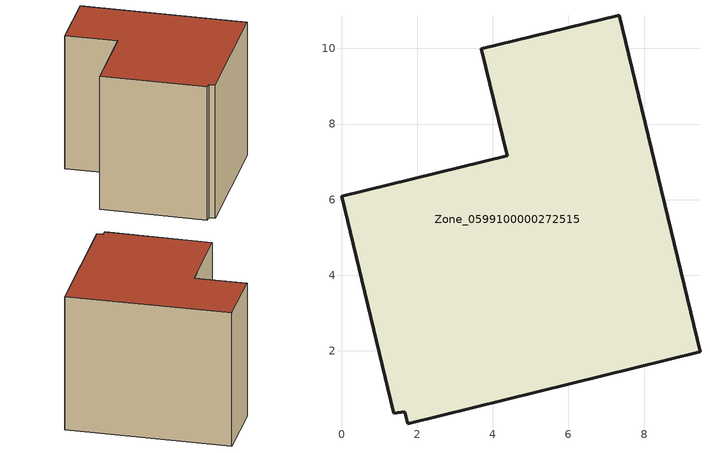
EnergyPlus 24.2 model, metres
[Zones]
Zone_0599100000272515
 floor ground (C_G): 1.75,0.07 1.67,0.4 1.38,0.35 0,6.09 4.38,7.16 3.69,9.99 7.34,10.88 9.48,1.98 z0
 wall outside (C_F): 9.48,1.98 7.34,10.88 3.69,9.99 4.38,7.16 0,6.09 1.38,0.35 1.67,0.4 1.75,0.07 9.48,1.98 z0:7.87
 roof outside (C_R): 1.67,0.4 1.75,0.07 9.48,1.98 7.34,10.88 3.69,9.99 4.38,7.16 0,6.09 1.38,0.35 z7.87
[BUILDING]
Pand.0599100000272515: North Axis=0; Terrain=City; Loads Convergence Tolerance Value=0.04; Temperature Convergence Tolerance Value=0.4; Solar Distribution=FullExterior; Maximum Number of Warmup Days=25; Minimum Number of Warmup Days=1
[Site:Location]
Rotterdam.The.Hague.AP_ZH_NLD Design_Conditions: Latitude=51.96; Longitude=4.45; Time Zone=1; Elevation=-4.5
[SITE:GROUNDTEMPERATURE:BUILDINGSURFACE]
18, 18, 18, 18, 18, 18, 18, 18, 18, 18, 18, 18
[MATERIAL] Thermal Absorptance=0.9; Solar Absorptance=0.7; Visible Absorptance=0.7
Name | Roughness | Thickness | Conductivity | Density | Specific Heat
G.TC.1965-1974 | MediumSmooth | 0.15 | 0.882353 | 540 | 1210
F.TC.1965-1974 | Rough | 0.3 | 0.697674 | 1920 | 840
R.TC.1965-1974 | MediumRough | 0.2 | 0.232558 | 1500 | 1000
[CONSTRUCTION]
C_G: G.TC.1965-1974
C_F: F.TC.1965-1974
C_R: R.TC.1965-1974
[ZONE]
Zone_0599100000272515: Type=1; Multiplier=1; Ceiling Height=Autocalculate; Volume=Autocalculate; Floor Area=autocalculate; Part of Total Floor Area=Yes
[ZONEINFILTRATION:DESIGNFLOWRATE]
Infil_Zone_0599100000272515: Zone or ZoneList or Space or SpaceList=Zone_0599100000272515; Schedule=AlwaysOn; Design Flow Rate Calculation Method=Flow/Area; Flow Rate per Floor Area=0.003; Constant Term Coefficient=1; Temperature Term Coefficient=0; Velocity Term Coefficient=0; Velocity Squared Term Coefficient=0
[HVACTEMPLATE:ZONE:IDEALLOADSAIRSYSTEM]
Zone_0599100000272515: Maximum Heating Supply Air Temperature=50; Minimum Cooling Supply Air Temperature=13; Maximum Heating Supply Air Humidity Ratio=0.0156; Minimum Cooling Supply Air Humidity Ratio=0.0077; Heating Limit=NoLimit; Cooling Limit=NoLimit; Dehumidification Control Type=ConstantSensibleHeatRatio; Cooling Sensible Heat Ratio=0.7; Dehumidification Setpoint=60; Humidification Control Type=None; Humidification Setpoint=30; Outdoor Air Method=None; Outdoor Air Flow Rate per Person=0.00944; Outdoor Air Flow Rate per Zone Floor Area=0; Outdoor Air Flow Rate per Zone=0; Demand Controlled Ventilation Type=None; Outdoor Air Economizer Type=NoEconomizer; Heat Recovery Type=None; Sensible Heat Recovery Effectiveness=0.7; Latent Heat Recovery Effectiveness=0.65
[ZONECONTROL:THERMOSTAT]
ThermostatControl_Zone_0599100000272515: Zone or ZoneList=Zone_0599100000272515; Control Type Schedule=DualSetpointControlType; Control 1=Thermostat_Zone_0599100000272515; Temperature Difference Between Cutout And Setpoint=0
[THERMOSTATSETPOINT:DUALSETPOINT]
Thermostat_Zone_0599100000272515: Heating Setpoint Temperature Schedule=HeatingSetpoint_Zone_0599100000272515; Cooling Setpoint Temperature Schedule=CoolingSetpoint_Zone_0599100000272515
[SCHEDULE:COMPACT]
HeatingSetpoint_Zone_0599100000272515: Through: 12/31, For: AllDays, Until: 24:00, 21
CoolingSetpoint_Zone_0599100000272515: Through: 12/31, For: AllDays, Until: 24:00, 24
DualSetpointControlType: Through: 12/31, For: AllDays, Until: 24:00, 4
AlwaysOn: Through: 12/31, For: AllDays, Until: 24:00, 1
